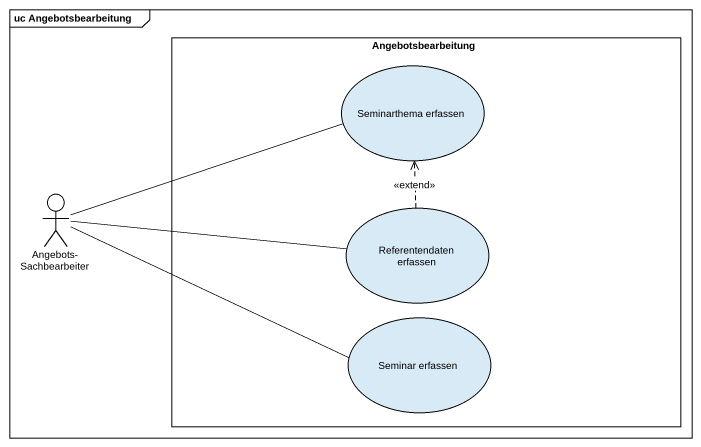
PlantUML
@startuml
mainframe uc Angebotsbearbeitung
rectangle Angebotsbearbeitung #FFFFFF {
  usecase "Seminarthema erfassen" as Seminarthema_erfassen
  usecase "Referentendaten erfassen" as Referentendaten_erfassen
  usecase "Seminar erfassen" as Seminar_erfassen
}
actor "Angebots-Sachbearbeiter" as Angebots_Sachbearbeiter
Angebots_Sachbearbeiter -right- Seminarthema_erfassen
Angebots_Sachbearbeiter -right- Referentendaten_erfassen
Angebots_Sachbearbeiter -right- Seminar_erfassen
Referentendaten_erfassen .up.> Seminarthema_erfassen : <<extend>>
@enduml
